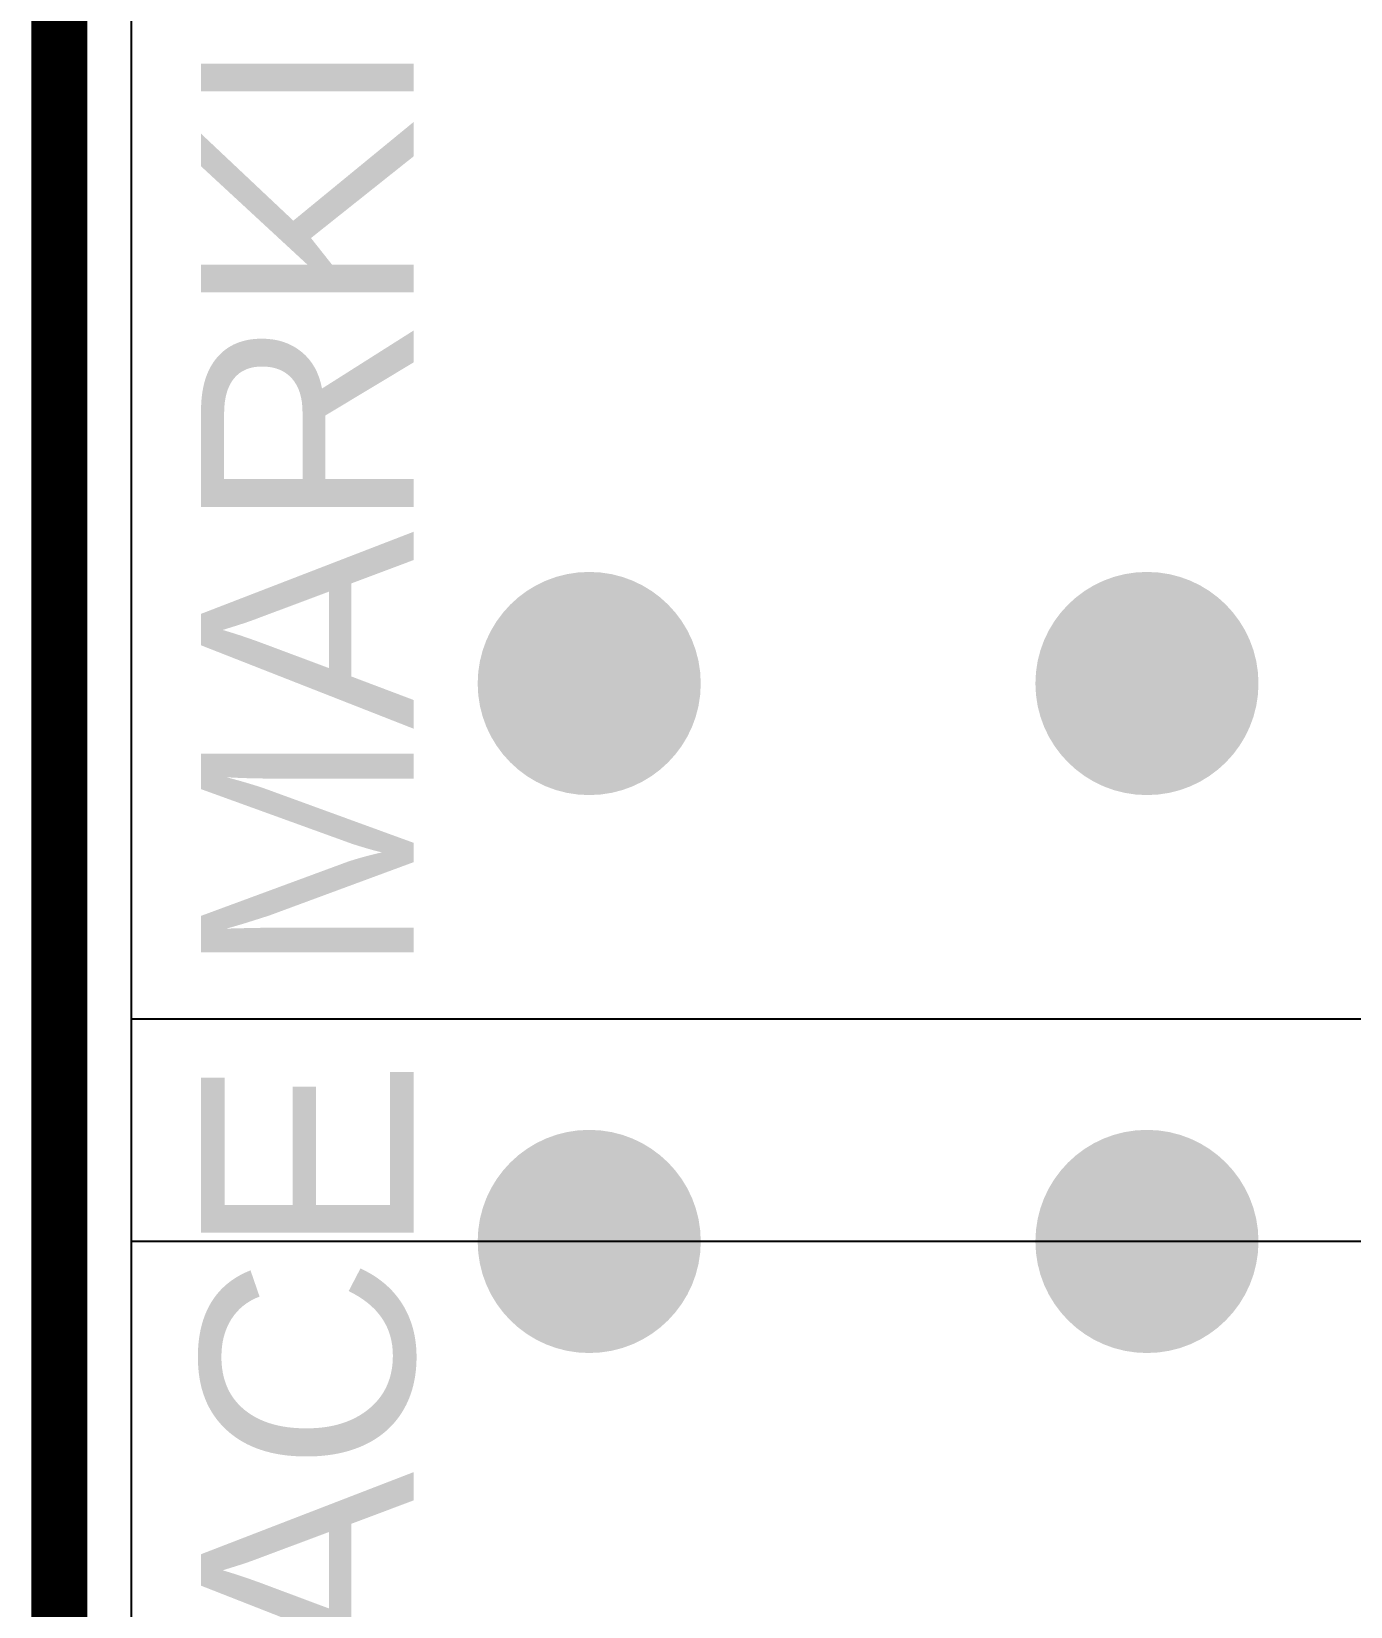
# Model space of a CAD drawing. Header units: inches. Extents: x 0 to 5455, y -5 to 5444.
# Drawn here: x -0.1 to 4.63, y 23.69 to 29.34 of the extents above; entities that cross this region are included whole.
import ezdxf

# ---------------------------------------------------------------- set-up
doc = ezdxf.new("R2010")
doc.units = ezdxf.units.IN
for name, color, linetype in [('Board Outline', 6, 'Continuous'), ('Bottom Layer', 5, 'Continuous'), ('PCBM Notes', 216, 'Continuous'), ('Top Layer', 1, 'Continuous'), ('Via Holes', 16, 'Continuous')]:
    doc.layers.add(name, color=color, linetype=linetype)
doc.styles.add('Arial', font='', dxfattribs={"height": 0.2})
doc.styles.get('Arial').set_extended_font_data('Arial')

msp = doc.modelspace()

# ---------------------------------------------------------------- hatches: boundary and pattern name
at = {"layer": 'Bottom Layer'}
h = msp.add_hatch(color=5, dxfattribs=at)
edge = h.paths.add_edge_path()
edge.add_arc((1.9, 27), 0.4, 0, 360)
h = msp.add_hatch(color=5, dxfattribs=at)
edge = h.paths.add_edge_path()
edge.add_arc((3.9, 27), 0.4, 0, 360)
h = msp.add_hatch(color=5, dxfattribs=at)
edge = h.paths.add_edge_path()
edge.add_arc((1.9, 25), 0.4, 0, 360)
h = msp.add_hatch(color=5, dxfattribs=at)
edge = h.paths.add_edge_path()
edge.add_arc((3.9, 25), 0.4, 0, 360)
at = {"layer": 'Top Layer'}
h = msp.add_hatch(color=1, dxfattribs=at)
edge = h.paths.add_edge_path()
edge.add_arc((1.9, 27), 0.4, 0, 360)
h = msp.add_hatch(color=1, dxfattribs=at)
edge = h.paths.add_edge_path()
edge.add_arc((3.9, 27), 0.4, 0, 360)
h = msp.add_hatch(color=1, dxfattribs=at)
edge = h.paths.add_edge_path()
edge.add_arc((1.9, 25), 0.4, 0, 360)
h = msp.add_hatch(color=1, dxfattribs=at)
edge = h.paths.add_edge_path()
edge.add_arc((3.9, 25), 0.4, 0, 360)
at = {"layer": 'Via Holes'}
h = msp.add_hatch(color=7, dxfattribs=at)
edge = h.paths.add_edge_path()
edge.add_arc((1.9, 27), 0.2, 0, 360)
h = msp.add_hatch(color=7, dxfattribs=at)
edge = h.paths.add_edge_path()
edge.add_arc((3.9, 27), 0.2, 0, 360)
h = msp.add_hatch(color=7, dxfattribs=at)
edge = h.paths.add_edge_path()
edge.add_arc((1.9, 25), 0.2, 0, 360)
h = msp.add_hatch(color=7, dxfattribs=at)
edge = h.paths.add_edge_path()
edge.add_arc((3.9, 25), 0.2, 0, 360)

# ---------------------------------------------------------------- linework, layer by layer
at = {"layer": 'Board Outline'}
msp.add_lwpolyline([(0, 38, 0.2, 0.2, 0), (0, 0, 0.2, 0.2, 0)], format="xyseb", dxfattribs=at)
at = {"layer": 'Bottom Layer'}
msp.add_line((0.259, 0.259), (0.259, 37.741), dxfattribs=at)
at = {"layer": 'Top Layer'}
for p, q in [((0.259, 25), (0.259, 31)), ((0.259, 0.259), (0.259, 25.7984)), ((0.259, 25.7984), (6.104, 25.7984)), ((6.104, 25), (0.259, 25))]:
    msp.add_line(p, q, dxfattribs=at)

# ---------------------------------------------------------------- texts
at = {"layer": 'PCBM Notes', "style": 'Arial'}
msp.add_text('YOU CAN PLACE MARKING HERE', height=0.762, rotation=90, dxfattribs=at).set_placement((1.27, 17.018))

doc.saveas('drawing.dxf')
